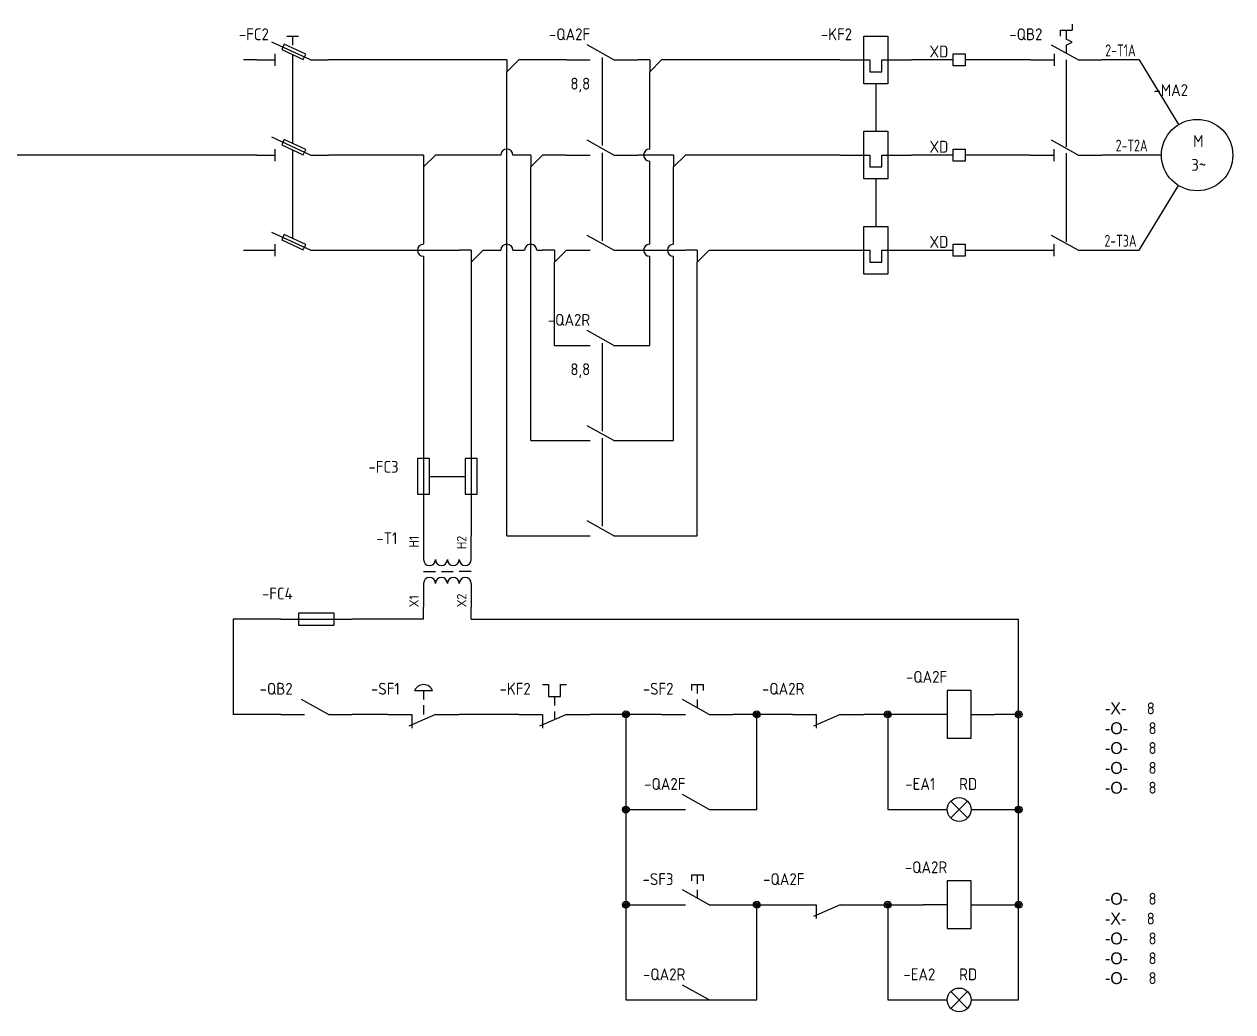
# Model space of a CAD drawing. Header units: millimetres. Extents: x 79 to 3480, y -400 to 3329.
# Drawn here: x 587 to 1095, y -400 to 15 of the extents above; entities that cross this region are included whole.
import ezdxf
from ezdxf.enums import TextEntityAlignment as Align

# ---------------------------------------------------------------- set-up
doc = ezdxf.new("R2010")
doc.units = ezdxf.units.MM
doc.header["$MEASUREMENT"] = 0
for name, color, linetype in [('BLK_', 7, 'Continuous'), ('BRN_', 7, 'Continuous'), ('GRY_', 7, 'Continuous'), ('LINK', 9, 'Continuous'), ('MISC', 7, 'Continuous'), ('SYMS', 7, 'Continuous'), ('TAGS', 150, 'Continuous'), ('TERMS', 123, 'Continuous'), ('WIREFIXED', 7, 'Continuous'), ('XREF', 7, 'Continuous'), ('XREFCHILD', 134, 'Continuous'), ('YEL_14_THHN', 2, 'Continuous')]:
    doc.layers.add(name, color=color, linetype=linetype)
doc.styles.add('WD_IEC', font='ISOCP2.shx', dxfattribs={"width": 0.9, "height": 4})

# ---------------------------------------------------------------- blocks, each defined once
blk = doc.blocks.new('HT0_184')
for p, q in [((0, 0), (-2.5, 0)), ((0, 0), (0, -2.5)), ((0, -2.5), (2.5, 0))]:
    blk.add_line(p, q)
at = {"style": 'WD_IEC', "flags": 1}
for tag, p in [('X4TERM01', (-2.5, 0)), ('X1TERM01', (2.5, 0)), ('X8TERM01', (0, -2.5)), ('WDWSEQ', (1.53, -1.26))]:
    blk.add_attdef(tag, p, '', height=0.4, dxfattribs=at)
blk = doc.blocks.new('HMS21')
for p, q in [((2.5, 0), (-3.125, 3.125)), ((-7.5, 0), (-2.5, 0)), ((2.5, 0), (7.5, 0))]:
    blk.add_line(p, q)
at = {"style": 'WD_IEC'}
for tag, p in [('INST', (-2.5, 10.125)), ('LOC', (-2.5, 7.125)), ('TAG2', (-2.5, 4.125)), ('DESC1', (-2.5, -9.25)), ('DESC2', (-2.5, -12.25)), ('DESC3', (-2.5, -15.25))]:
    blk.add_attdef(tag, text='', height=2.5, dxfattribs=at).set_placement(p, align=Align.RIGHT)
for tag, p, height, flags in [('TERM01', (-7.5, 1), 2, 8), ('X4TERM01', (-7.5, 0), 0.32, 1), ('X2LINK', (0, 2), 0.32, 1), ('X8LINK', (0, 0.5), 0.32, 1), ('X1TERM02', (7.5, 0), 0.32, 1), ('CONTACT', (6.5, -2.25), 1, 1), ('FAMILY', (6.5, -3.75), 1, 1)]:
    blk.add_attdef(tag, p, '', height=height, dxfattribs=dict(at, flags=flags))
at = {"style": 'WD_IEC', "flags": 8}
for tag, height, p in [('TERM02', 2, (7.5, 1)), ('XREF', 2.5, (-2.5, -6.25))]:
    blk.add_attdef(tag, text='', height=height, dxfattribs=at).set_placement(p, align=Align.RIGHT)
blk = doc.blocks.new('HMO13')
blk.add_circle((0, 0), 7.5)
at = {"style": 'WD_IEC'}
for tag, p in [('INST', (-1.91, 19.4)), ('LOC', (-1.91, 15.9)), ('TAG1', (-1.91, 12.4))]:
    blk.add_attdef(tag, text='', height=2.5, dxfattribs=at).set_placement(p, align=Align.RIGHT)
for tag, p, height, flags in [('ASSYCODE', (7.73, 20.6), 1, 1), ('FAMILY', (7.73, 19.1), 1, 1), ('CATDESC', (7.73, 17.6), 1, 1), ('MFG', (7.9, 14.22), 1.5, 9), ('CAT', (7.9, 11.72), 1.5, 9), ('X2LINK', (0, 7.5), 0.32, 1), ('X0TERM01', (-3.9, 6.4), 0.32, 1), ('TERM04', (7.5, 1), 2, 8), ('X4TERM02', (-7.5, 0), 0.32, 1), ('X1TERM04', (7.5, 0), 0.32, 1), ('X0TERM03', (-3.9, -6.4), 0.32, 1), ('X8LINK', (0, -7.5), 0.32, 1)]:
    blk.add_attdef(tag, p, '', height=height, dxfattribs=dict(at, flags=flags))
at = {"lineweight": 15, "style": 'WD_IEC'}
for tag, p in [('XREF', (16.25, 12.88)), ('WDTAGALT', (16.14, -16.32))]:
    blk.add_attdef(tag, p, '', height=2.5, dxfattribs=at)
at = {"style": 'WD_IEC'}
for tag, p in [('DESC1', (16.25, 9.12)), ('DESC2', (16.25, 5.62)), ('DESC3', (16.25, 2.12)), ('RATING1', (16.25, -2.62)), ('RATING2', (16.25, -6.12)), ('RATING3', (16.25, -9.62)), ('RATING4', (16.3, -12.99))]:
    blk.add_attdef(tag, p, '', height=2.5, dxfattribs=at)
at = {"style": 'WD_IEC', "flags": 8}
for tag, p in [('TERM01', (3.49, 8.04)), ('TERM02', (-7.86, 0.84)), ('TERM03', (4.31, -10.13))]:
    blk.add_attdef(tag, text='', height=2, dxfattribs=at).set_placement(p, align=Align.RIGHT)
at = {"style": 'WD_IEC'}
for tag, p in [('M', (0.24, 1.7)), ('3~', (0.34, -3.3))]:
    blk.add_attdef(tag, text='', height=2.5, dxfattribs=at).set_placement(p, align=Align.CENTER)
blk = doc.blocks.new('HDS11F')
for p, q in [((3.75, 0), (-4.38, 3.75)), ((-1.25, 5), (1.25, 5)), ((0, 5), (0, 3.11)), ((-7.5, 0), (-3.75, 0)), ((-3.75, 1.25), (-3.75, -1.25)), ((3.75, 0), (7.5, 0))]:
    blk.add_line(p, q)
blk.add_lwpolyline([(2.76, 1.19), (-1.77, 3.3), (-2.3, 2.17), (2.24, 0.06)], close=True)
at = {"style": 'WD_IEC'}
for tag, p, height, flags in [('MFG', (4.92, 12.12), 1.5, 9), ('CAT', (4.92, 9.62), 1.5, 9), ('TERM01', (-7.5, 1), 2, 8), ('X2LINK', (0, 2.43), 0.32, 1), ('X4TERM01', (-7.5, 0), 0.32, 1), ('X8LINK', (0, 1.04), 0.32, 1), ('X1TERM02', (7.5, 0), 0.32, 1), ('ASSYCODE', (12.25, -2.75), 1, 1), ('FAMILY', (12.25, -4.25), 1, 1), ('CATDESC', (12.25, -5.75), 1, 1)]:
    blk.add_attdef(tag, p, '', height=height, dxfattribs=dict(at, flags=flags))
for tag, p in [('INST', (-5, 10.12)), ('LOC', (-5, 7.12)), ('TAG1', (-5, 4.12)), ('RATING1', (-5, -3.67)), ('DESC1', (-5, -9.67)), ('DESC2', (-5, -12.67)), ('DESC3', (-5, -15.67))]:
    blk.add_attdef(tag, text='', height=2.5, dxfattribs=at).set_placement(p, align=Align.RIGHT)
at = {"style": 'WD_IEC', "flags": 8}
blk.add_attdef('TERM02', text='', height=2, dxfattribs=at).set_placement((7.5, 1), align=Align.RIGHT)
at = {"lineweight": 15, "style": 'WD_IEC'}
blk.add_attdef('XREF', text='', height=2.5, dxfattribs=at).set_placement((-5, -6.67), align=Align.RIGHT)
blk = doc.blocks.new('HDS21F')
for p, q in [((3.75, 0), (-4.38, 3.75)), ((-7.5, 0), (-3.75, 0)), ((-3.75, 1.25), (-3.75, -1.25)), ((3.75, 0), (7.5, 0))]:
    blk.add_line(p, q)
blk.add_lwpolyline([(2.76, 1.19), (-1.77, 3.3), (-2.3, 2.17), (2.24, 0.06)], close=True)
at = {"style": 'WD_IEC'}
for tag, p in [('INST', (-5, 10.12)), ('LOC', (-5, 7.12)), ('TAG2', (-5, 4.12)), ('RATING1', (-5, -7.5)), ('DESC1', (-5, -13.5)), ('DESC2', (-5, -16.5)), ('DESC3', (-5, -19.5))]:
    blk.add_attdef(tag, text='', height=2.5, dxfattribs=at).set_placement(p, align=Align.RIGHT)
for tag, p, height, flags in [('TERM01', (-7.5, 1), 2, 8), ('X2LINK', (0, 2.43), 0.32, 1), ('X4TERM01', (-7.5, 0), 0.32, 1), ('X8LINK', (0, 1.04), 0.32, 1), ('X1TERM02', (7.5, 0), 0.32, 1), ('CONTACT', (12.23, -3.03), 1, 1), ('FAMILY', (12.25, -4.25), 1, 1)]:
    blk.add_attdef(tag, p, '', height=height, dxfattribs=dict(at, flags=flags))
at = {"style": 'WD_IEC', "flags": 8}
blk.add_attdef('TERM02', text='', height=2, dxfattribs=at).set_placement((7.5, 1), align=Align.RIGHT)
at = {"lineweight": 15, "style": 'WD_IEC'}
blk.add_attdef('XREF', text='', height=2.5, dxfattribs=at).set_placement((-5, -10.5), align=Align.RIGHT)
blk = doc.blocks.new('WDDOT')
for radius in [0.72, 0.449, 0.223]:
    blk.add_circle((0, 0), radius)
blk = doc.blocks.new('VXF1')
at = {"layer": 'SYMS'}
for p, q in [((0, 0), (0, -5)), ((10, -5), (10, 0)), ((0, -7.5), (2.5, -7.5)), ((3.75, -7.5), (6.25, -7.5)), ((10, -7.5), (7.5, -7.5)), ((0, -10), (0, -15)), ((10, -10), (10, -15))]:
    blk.add_line(p, q, dxfattribs=at)
for centre, start, end in [((1.25, -5), 180, 0), ((3.75, -5), 180, 0), ((6.25, -5), 180, 0), ((8.75, -5), 180, 0), ((1.25, -10), 0, 180), ((3.75, -10), 0, 180), ((6.25, -10), 0, 180), ((8.75, -10), 0, 180)]:
    blk.add_arc(centre, 1.25, start, end, dxfattribs=at)
at = {"layer": 'SYMS', "style": 'WD_IEC'}
for tag, p in [('INST', (-5.5, 5.25)), ('LOC', (-5.5, 1.75)), ('TAG1', (-5.5, -1.75)), ('DESC1', (-5.5, -6.35)), ('DESC2', (-5.5, -9.85)), ('DESC3', (-5.5, -13.35))]:
    blk.add_attdef(tag, text='', height=2.5, dxfattribs=at).set_placement(p, align=Align.RIGHT)
at = {"layer": 'SYMS', "style": 'WD_IEC', "flags": 1}
for tag, p, height in [('X2TERM01', (0, 0), 0.32), ('X2TERM02', (10, 0), 0.32), ('MFG', (12.75, -1), 1.5), ('CAT', (12.75, -3.5), 1.5), ('X2TERM05', (5, -5), 0.32), ('X8TERM06', (5, -10), 0.32), ('ASSYCODE', (11, -11.5), 1), ('FAMILY', (11, -13), 1), ('X8TERM03', (0, -15), 0.32), ('X8TERM04', (10, -15), 0.32), ('CATDESC', (11, -14.5), 1)]:
    blk.add_attdef(tag, p, '', height=height, dxfattribs=at)
at = {"layer": 'SYMS', "style": 'WD_IEC'}
for tag, p in [('TERM01', (-1, 0)), ('TERM05', (4, 0)), ('TERM02', (9, 0))]:
    blk.add_attdef(tag, text='', height=2, rotation=90, dxfattribs=at).set_placement(p, align=Align.RIGHT)
for tag, p in [('TERM03', (-1, -15)), ('TERM06', (4, -15)), ('TERM04', (9, -15))]:
    blk.add_attdef(tag, p, '', height=2, rotation=90, dxfattribs=at)
at = {"layer": 'SYMS', "lineweight": 15, "style": 'WD_IEC'}
for tag, p in [('RATING1', (-5.5, -16.85)), ('RATING2', (-5.5, -20.35)), ('XREF', (-5.5, -23.85))]:
    blk.add_attdef(tag, text='', height=2.5, dxfattribs=at).set_placement(p, align=Align.RIGHT)
blk = doc.blocks.new('VFU1')
blk.add_line((0, 7.5), (0, -7.5))
blk.add_lwpolyline([(-1.25, 3.75), (-1.25, -3.75), (1.25, -3.75), (1.25, 3.75)], close=True)
at = {"style": 'WD_IEC'}
for tag, p in [('INST', (-5.25, 7.75)), ('LOC', (-5.25, 4.25)), ('TAG1', (-5.25, 0.75)), ('RATING1', (-5.25, -3.75)), ('XREF', (-5.25, -7.75)), ('DESC1', (-5.25, -11.6)), ('DESC2', (-5.25, -15.1)), ('DESC3', (-5.25, -18.6))]:
    blk.add_attdef(tag, text='', height=2.5, dxfattribs=at).set_placement(p, align=Align.RIGHT)
at = {"style": 'WD_IEC', "flags": 1}
for tag, p, height in [('X2TERM01', (0, 7.5), 0.32), ('MFG', (2.75, 6.5), 1.5), ('CAT', (2.75, 4), 1.5), ('X4LINK', (-1.25, 0), 0.32), ('X1LINK', (1.25, 0), 0.32), ('ASSYCODE', (2.25, -4), 1), ('FAMILY', (2.25, -5.5), 1), ('X8TERM02', (0, -7.5), 0.32), ('CATDESC', (2.25, -7), 1)]:
    blk.add_attdef(tag, p, '', height=height, dxfattribs=at)
at = {"style": 'WD_IEC'}
blk.add_attdef('TERM01', text='', height=2, rotation=90, dxfattribs=at).set_placement((-1, 7.5), align=Align.RIGHT)
blk.add_attdef('TERM02', (-1, -7.5), '', height=2, rotation=90, dxfattribs=at)
blk = doc.blocks.new('VFU2')
blk.add_line((0, 7.5), (0, -7.5))
blk.add_lwpolyline([(-1.25, 3.75), (-1.25, -3.75), (1.25, -3.75), (1.25, 3.75)], close=True)
at = {"style": 'WD_IEC'}
for tag, p in [('INST', (-5.25, 7.75)), ('LOC', (-5.25, 4.25)), ('TAG2', (-5.25, 0.75)), ('RATING1', (-5.25, -3.75)), ('XREF', (-5.25, -7.75)), ('DESC1', (-5.25, -11.6)), ('DESC2', (-5.25, -15.1)), ('DESC3', (-5.25, -18.6))]:
    blk.add_attdef(tag, text='', height=2.5, dxfattribs=at).set_placement(p, align=Align.RIGHT)
at = {"style": 'WD_IEC', "flags": 1}
for tag, p, height in [('X2TERM01', (0, 7.5), 0.32), ('MFG', (2.75, 6.5), 1.5), ('CAT', (2.75, 4), 1.5), ('X4LINK', (-1.25, 0), 0.32), ('X1LINK', (1.25, 0), 0.32), ('ASSYCODE', (2.25, -4), 1), ('FAMILY', (2.25, -5.5), 1), ('X8TERM02', (0, -7.5), 0.32), ('CATDESC', (2.25, -7), 1)]:
    blk.add_attdef(tag, p, '', height=height, dxfattribs=at)
at = {"style": 'WD_IEC'}
blk.add_attdef('TERM01', text='', height=2, rotation=90, dxfattribs=at).set_placement((-1, 7.5), align=Align.RIGHT)
blk.add_attdef('TERM02', (-1, -7.5), '', height=2, rotation=90, dxfattribs=at)
blk = doc.blocks.new('HFU1')
blk.add_line((-7.5, 0), (7.5, 0))
blk.add_lwpolyline([(-3.75, -1.25), (3.75, -1.25), (3.75, 1.25), (-3.75, 1.25)], close=True)
at = {"style": 'WD_IEC'}
for tag, p in [('INST', (-5, 11.12)), ('LOC', (-5, 7.62)), ('TAG1', (-5, 4.12)), ('RATING1', (-5, -3.71)), ('DESC1', (-5, -11.21)), ('DESC2', (-5, -14.71)), ('DESC3', (-5, -18.21))]:
    blk.add_attdef(tag, text='', height=2.5, dxfattribs=at).set_placement(p, align=Align.RIGHT)
for tag, p, height, flags in [('MFG', (4.92, 12.12), 1.5, 9), ('CAT', (4.92, 9.62), 1.5, 9), ('TERM01', (-7.5, 1), 2, 8), ('X4TERM01', (-7.5, 0), 0.32, 1), ('X2LINK', (0, 1.25), 0.32, 1), ('X1TERM02', (7.5, 0), 0.32, 1), ('X8LINK', (0, -1.25), 0.32, 1), ('ASSYCODE', (12.25, -2.75), 1, 1), ('FAMILY', (12.25, -4.25), 1, 1), ('CATDESC', (12.25, -5.75), 1, 1)]:
    blk.add_attdef(tag, p, '', height=height, dxfattribs=dict(at, flags=flags))
at = {"style": 'WD_IEC', "flags": 8}
blk.add_attdef('TERM02', text='', height=2, dxfattribs=at).set_placement((7.5, 1), align=Align.RIGHT)
at = {"lineweight": 15, "style": 'WD_IEC'}
blk.add_attdef('XREF', text='', height=2.5, dxfattribs=at).set_placement((-5, -7.46), align=Align.RIGHT)
blk = doc.blocks.new('HDS21IT')
for p, q in [((2.5, 0), (-3.12, 3.12)), ((-7.5, 0), (-2.5, 0)), ((2.5, 0), (7.5, 0))]:
    blk.add_line(p, q)
at = {"style": 'WD_IEC'}
for tag, p in [('INST', (-5, 10.12)), ('LOC', (-5, 7.12)), ('TAG2', (-5, 4.12)), ('DESC1', (-5, -9.25)), ('DESC2', (-5, -12.25)), ('DESC3', (-5, -15.25))]:
    blk.add_attdef(tag, text='', height=2.5, dxfattribs=at).set_placement(p, align=Align.RIGHT)
for tag, p, height, flags in [('TERM01', (-7.5, 1), 2, 8), ('X2LINK', (0, 2.31), 0.32, 1), ('X4TERM01', (-7.5, 0), 0.32, 1), ('X8LINK', (0, 0.94), 0.32, 1), ('X1TERM02', (7.5, 0), 0.32, 1), ('CONTACT', (11.25, -2.5), 1, 1), ('FAMILY', (11, -5.5), 1, 1)]:
    blk.add_attdef(tag, p, '', height=height, dxfattribs=dict(at, flags=flags))
at = {"style": 'WD_IEC', "flags": 8}
for tag, height, p in [('TERM02', 2, (7.5, 1)), ('XREF', 2.5, (-5, -6.25))]:
    blk.add_attdef(tag, text='', height=height, dxfattribs=at).set_placement(p, align=Align.RIGHT)
blk = doc.blocks.new('HPB12M')
for p, q in [((-1.88, 5), (1.88, 5)), ((0, 5), (0, 3.12)), ((-7.5, 0), (-2.5, 0)), ((2.5, 0), (-3.12, -2.5)), ((-2.5, 0), (-2.5, -2.87)), ((0, 1.94), (0, 0)), ((2.5, 0), (7.5, 0))]:
    blk.add_line(p, q)
blk.add_arc((0, 4.22), 2.03, 22.6199, 157.3801)
at = {"style": 'WD_IEC'}
for tag, p, height, flags in [('MFG', (4.92, 12.12), 1.5, 9), ('CAT', (4.92, 9.62), 1.5, 9), ('TERM01', (-7.5, 1), 2, 8), ('X4TERM01', (-7.5, 0), 0.32, 1), ('X1TERM02', (7.5, 0), 0.32, 1), ('X8LINK', (0, -1.74), 0.32, 1), ('ASSYCODE', (3.5, -2.75), 1, 1), ('FAMILY', (3.5, -4.25), 1, 1), ('CATDESC', (3.5, -5.75), 1, 1), ('CONTACT', (3.5, -7.5), 1, 1), ('COMMON', (4.75, -8.75), 1, 1)]:
    blk.add_attdef(tag, p, '', height=height, dxfattribs=dict(at, flags=flags))
for tag, p in [('INST', (-5, 10.12)), ('LOC', (-5, 7.12)), ('TAG1', (-5, 4.12)), ('DESC1', (-5, -10.5)), ('DESC2', (-5, -13.5)), ('DESC3', (-5, -16.5))]:
    blk.add_attdef(tag, text='', height=2.5, dxfattribs=at).set_placement(p, align=Align.RIGHT)
at = {"style": 'WD_IEC', "flags": 8}
blk.add_attdef('TERM02', text='', height=2, dxfattribs=at).set_placement((7.5, 1), align=Align.RIGHT)
at = {"lineweight": 15, "style": 'WD_IEC'}
blk.add_attdef('XREF', text='', height=2.5, dxfattribs=at).set_placement((-5, -7.5), align=Align.RIGHT)
blk = doc.blocks.new('HMS1')
for p, q in [((-2.5, 0), (-7.5, 0)), ((2.5, 0), (7.5, 0))]:
    blk.add_line(p, q)
blk.add_lwpolyline([(-2.5, -5), (2.5, -5), (2.5, 5), (-2.5, 5)], close=True)
at = {"style": 'WD_IEC'}
for tag, p in [('INST', (-2.5, 13.62)), ('LOC', (-2.5, 10.12)), ('TAG1', (-2.5, 6.62)), ('DESC1', (-2.5, -10)), ('DESC2', (-2.5, -13.5)), ('DESC3', (-2.5, -17))]:
    blk.add_attdef(tag, text='', height=2.5, dxfattribs=at).set_placement(p, align=Align.RIGHT)
for tag, p, height, flags in [('MFG', (4.92, 12.12), 1.5, 9), ('CAT', (4.92, 9.62), 1.5, 9), ('X2LINK', (0, 5), 0.32, 1), ('TERM01', (-7.5, 1), 2, 8), ('X4TERM01', (-7.5, 0), 0.32, 1), ('X1TERM02', (7.5, 0), 0.32, 1), ('ASSYCODE', (3.5, -1.5), 1, 1), ('FAMILY', (3.5, -3), 1, 1), ('X8LINK', (0, -5), 0.32, 1), ('CATDESC', (3.5, -4.5), 1, 1)]:
    blk.add_attdef(tag, p, '', height=height, dxfattribs=dict(at, flags=flags))
at = {"style": 'WD_IEC', "flags": 8}
blk.add_attdef('TERM02', text='', height=2, dxfattribs=at).set_placement((7.5, 1), align=Align.RIGHT)
at = {"lineweight": 15, "style": 'WD_IEC'}
for tag, p in [('NO', (26.25, 0)), ('NC', (26.25, -4))]:
    blk.add_attdef(tag, text='', height=2.5, dxfattribs=at).set_placement(p, align=Align.RIGHT)
for tag, p in [('XREFNO', (27.75, 0)), ('XREFNC', (27.75, -4))]:
    blk.add_attdef(tag, p, '', height=2.5, dxfattribs=at)
blk = doc.blocks.new('HOL22')
for p, q in [((-2.5, 6.25), (-1.25, 6.25)), ((-1.25, 6.25), (-1.25, 3.75)), ((1.25, 3.75), (1.25, 6.25)), ((1.25, 6.25), (2.5, 6.25)), ((-1.25, 3.75), (1.25, 3.75)), ((0, 3.75), (0, 1.88)), ((-7.5, 0), (-2.5, 0)), ((2.5, 0), (-3.12, -2.5)), ((-2.5, 0), (-2.5, -2.87)), ((0, 0.63), (0, -1.11)), ((2.5, 0), (7.5, 0))]:
    blk.add_line(p, q)
at = {"style": 'WD_IEC'}
for tag, p in [('INST', (-5, 10.13)), ('LOC', (-5, 7.13)), ('TAG2', (-5, 4.13)), ('DESC1', (-5, -10.5)), ('DESC2', (-5, -13.5)), ('DESC3', (-5, -16.5))]:
    blk.add_attdef(tag, text='', height=2.5, dxfattribs=at).set_placement(p, align=Align.RIGHT)
for tag, p, height, flags in [('X2LINK', (0, 6.75), 0.32, 1), ('TERM01', (-7.5, 1), 2, 8), ('X4TERM01', (-7.5, 0), 0.32, 1), ('X1TERM02', (7.5, 0), 0.32, 1), ('X8LINK', (0, -2.11), 0.32, 1), ('CONTACT', (11.25, -2.5), 1, 1), ('FAMILY', (11, -5.5), 1, 1), ('COMMON', (12.5, -3.75), 1, 1)]:
    blk.add_attdef(tag, p, '', height=height, dxfattribs=dict(at, flags=flags))
at = {"style": 'WD_IEC', "flags": 8}
blk.add_attdef('TERM02', text='', height=2, dxfattribs=at).set_placement((7.5, 1), align=Align.RIGHT)
at = {"lineweight": 15, "style": 'WD_IEC'}
blk.add_attdef('XREF', text='', height=2.5, dxfattribs=at).set_placement((-5, -7.5), align=Align.RIGHT)
blk = doc.blocks.new('HPB11')
for p, q in [((-1.25, 6.25), (1.25, 6.25)), ((-1.25, 6.25), (-1.25, 5)), ((0, 6.25), (0, 4.38)), ((1.25, 6.25), (1.25, 5)), ((2.5, 0), (-3.12, 3.12)), ((0, 3.12), (0, 1.39)), ((-7.5, 0), (-2.5, 0)), ((2.5, 0), (7.5, 0))]:
    blk.add_line(p, q)
at = {"style": 'WD_IEC'}
for tag, p, height, flags in [('MFG', (4.92, 12.12), 1.5, 9), ('CAT', (4.92, 9.62), 1.5, 9), ('TERM01', (-7.5, 1), 2, 8), ('X4TERM01', (-7.5, 0), 0.32, 1), ('X8LINK', (0, 0), 0.32, 1), ('X1TERM02', (7.5, 0), 0.32, 1), ('ASSYCODE', (3.5, -2.75), 1, 1), ('FAMILY', (3.5, -4.25), 1, 1), ('CATDESC', (3.5, -5.75), 1, 1), ('CONTACT', (3.5, -7.5), 1, 1), ('COMMON', (4.75, -8.75), 1, 1)]:
    blk.add_attdef(tag, p, '', height=height, dxfattribs=dict(at, flags=flags))
for tag, p in [('INST', (-5, 10.12)), ('LOC', (-5, 7.12)), ('TAG1', (-5, 4.12)), ('DESC1', (-5, -10.5)), ('DESC2', (-5, -13.5)), ('DESC3', (-5, -16.5))]:
    blk.add_attdef(tag, text='', height=2.5, dxfattribs=at).set_placement(p, align=Align.RIGHT)
at = {"style": 'WD_IEC', "flags": 8}
blk.add_attdef('TERM02', text='', height=2, dxfattribs=at).set_placement((7.5, 1), align=Align.RIGHT)
at = {"lineweight": 15, "style": 'WD_IEC'}
blk.add_attdef('XREF', text='', height=2.5, dxfattribs=at).set_placement((-5, -7.5), align=Align.RIGHT)
blk = doc.blocks.new('HLT1R')
for p, q in [((-7.5, 0), (-2.5, 0)), ((1.77, -1.77), (-1.77, 1.77)), ((1.77, 1.77), (-1.77, -1.77)), ((2.5, 0), (7.5, 0))]:
    blk.add_line(p, q)
blk.add_circle((0, 0), 2.5)
at = {"style": 'WD_IEC'}
for tag, p in [('INST', (-5, 11.12)), ('LOC', (-5, 7.62)), ('TAG1', (-5, 4.12)), ('DESC1', (-5, -10)), ('DESC2', (-5, -13.5)), ('DESC3', (-5, -17))]:
    blk.add_attdef(tag, text='', height=2.5, dxfattribs=at).set_placement(p, align=Align.RIGHT)
for tag, p, height, flags in [('MFG', (4.92, 12.12), 1.5, 9), ('CAT', (4.92, 9.62), 1.5, 9), ('TERM01', (-7.5, 1), 2, 8), ('X2LINK', (0, 2.5), 0.32, 1), ('X4TERM01', (-7.5, 0), 0.32, 1), ('X1TERM02', (7.5, 0), 0.32, 1), ('X8LINK', (0, -2.5), 0.32, 1), ('ASSYCODE', (8.5, -4), 1, 1), ('FAMILY', (8.5, -5.5), 1, 1), ('CATDESC', (8.5, -7), 1, 1)]:
    blk.add_attdef(tag, p, '', height=height, dxfattribs=dict(at, flags=flags))
at = {"lineweight": 15, "style": 'WD_IEC'}
blk.add_attdef('COLOR', (0, 4.12), '', height=2.5, dxfattribs=at)
at = {"style": 'WD_IEC', "flags": 8}
blk.add_attdef('TERM02', text='', height=2, dxfattribs=at).set_placement((7.5, 1), align=Align.RIGHT)
at = {"lineweight": 15, "style": 'WD_IEC'}
for tag, p in [('XREF', (-5, -6.25)), ('WDTAGALT', (-5, -20))]:
    blk.add_attdef(tag, text='', height=2.5, dxfattribs=at).set_placement(p, align=Align.RIGHT)
blk = doc.blocks.new('HMS22')
for p, q in [((-7.5, 0), (-2.5, 0)), ((2.5, 0), (-3.12, -2.5)), ((-2.5, 0), (-2.5, -2.87)), ((2.5, 0), (7.5, 0))]:
    blk.add_line(p, q)
at = {"style": 'WD_IEC'}
for tag, p in [('INST', (-5, 10.12)), ('LOC', (-5, 7.12)), ('TAG2', (-5, 4.12)), ('DESC1', (-5, -10.5)), ('DESC2', (-5, -13.5)), ('DESC3', (-5, -16.5))]:
    blk.add_attdef(tag, text='', height=2.5, dxfattribs=at).set_placement(p, align=Align.RIGHT)
for tag, p, height, flags in [('TERM01', (-7.5, 1), 2, 8), ('X4TERM01', (-7.5, 0), 0.32, 1), ('X2LINK', (0, -0.21), 0.32, 1), ('X1TERM02', (7.5, 0), 0.32, 1), ('X8LINK', (0, -2.26), 0.32, 1), ('CONTACT', (11.25, -2.5), 1, 1), ('FAMILY', (11, -5.5), 1, 1)]:
    blk.add_attdef(tag, p, '', height=height, dxfattribs=dict(at, flags=flags))
at = {"style": 'WD_IEC', "flags": 8}
blk.add_attdef('TERM02', text='', height=2, dxfattribs=at).set_placement((7.5, 1), align=Align.RIGHT)
at = {"lineweight": 15, "style": 'WD_IEC'}
blk.add_attdef('XREF', text='', height=2.5, dxfattribs=at).set_placement((-5, -7.5), align=Align.RIGHT)
blk = doc.blocks.new('HOL1')
for p, q in [((-7.5, 0), (-1.25, 0)), ((-1.25, 0), (-1.25, -2.5)), ((1.25, 0), (2.5, 0)), ((1.25, -2.5), (1.25, 0)), ((2.5, 0), (7.5, 0)), ((-1.25, -2.5), (1.25, -2.5))]:
    blk.add_line(p, q)
blk.add_lwpolyline([(-2.5, 5), (2.5, 5), (2.5, -5), (-2.5, -5)], close=True)
at = {"style": 'WD_IEC'}
for tag, p in [('INST', (-5, 11.12)), ('LOC', (-5, 7.62)), ('TAG1', (-5, 4.12)), ('DESC1', (-5, -11.29)), ('DESC2', (-5, -14.79)), ('DESC3', (-5, -18.29))]:
    blk.add_attdef(tag, text='', height=2.5, dxfattribs=at).set_placement(p, align=Align.RIGHT)
for tag, p, height, flags in [('X2LINK', (0, 5), 0.32, 1), ('TERM01', (-7.5, 1), 2, 8), ('X4TERM01', (-7.5, 0), 0.32, 1), ('X1TERM02', (7.5, 0), 0.32, 1), ('X8LINK', (0, -5), 0.32, 1), ('ASSYCODE', (2.5, -7.5), 1, 1), ('FAMILY', (2.5, -9), 1, 1), ('CATDESC', (2.5, -10.5), 1, 1), ('MFG', (2.42, -15.4), 1.5, 9), ('CAT', (2.42, -17.9), 1.5, 9)]:
    blk.add_attdef(tag, p, '', height=height, dxfattribs=dict(at, flags=flags))
at = {"style": 'WD_IEC', "flags": 8}
blk.add_attdef('TERM02', text='', height=2, dxfattribs=at).set_placement((7.5, 1), align=Align.RIGHT)
at = {"lineweight": 15, "style": 'WD_IEC'}
for tag, p in [('RATING1', (-5, -3.79)), ('XREF', (-5, -7.54))]:
    blk.add_attdef(tag, text='', height=2.5, dxfattribs=at).set_placement(p, align=Align.RIGHT)
blk = doc.blocks.new('HOL2')
for p, q in [((-7.5, 0), (-1.25, 0)), ((-1.25, 0), (-1.25, -2.5)), ((1.25, 0), (2.5, 0)), ((1.25, -2.5), (1.25, 0)), ((2.5, 0), (7.5, 0)), ((-1.25, -2.5), (1.25, -2.5))]:
    blk.add_line(p, q)
blk.add_lwpolyline([(-2.5, 5), (2.5, 5), (2.5, -5), (-2.5, -5)], close=True)
at = {"style": 'WD_IEC'}
for tag, p in [('INST', (-5, 11.125)), ('LOC', (-5, 7.625)), ('TAG2', (-5, 4.125)), ('DESC1', (-5, -16.25)), ('DESC2', (-5, -19.75)), ('DESC3', (-5, -23.25))]:
    blk.add_attdef(tag, text='', height=2.5, dxfattribs=at).set_placement(p, align=Align.RIGHT)
for tag, p, height, flags in [('X2LINK', (0, 5), 0.32, 1), ('TERM01', (-7.5, 1), 2, 8), ('X4TERM01', (-7.5, 0), 0.32, 1), ('X1TERM02', (7.5, 0), 0.32, 1), ('X8LINK', (0, -5), 0.32, 1), ('FAMILY', (2.5, -9), 1, 1)]:
    blk.add_attdef(tag, p, '', height=height, dxfattribs=dict(at, flags=flags))
at = {"style": 'WD_IEC', "flags": 8}
blk.add_attdef('TERM02', text='', height=2, dxfattribs=at).set_placement((7.5, 1), align=Align.RIGHT)
at = {"lineweight": 15, "style": 'WD_IEC'}
for tag, p in [('RATING1', (-5, -8.75)), ('XREF', (-5, -12.5))]:
    blk.add_attdef(tag, text='', height=2.5, dxfattribs=at).set_placement(p, align=Align.RIGHT)
blk = doc.blocks.new('HT0001')
for p, q in [((-1.25, -1.25), (-1.25, 1.25)), ((-1.25, 1.25), (1.25, 1.25)), ((1.25, 1.25), (1.25, -1.25)), ((1.25, -1.25), (-1.25, -1.25))]:
    blk.add_line(p, q)
at = {"style": 'WD_IEC', "flags": 1}
for tag, p, height in [('ASSYCODE', (2.75, 10.75), 1), ('CATDESC', (2.75, 9.25), 1), ('MFG', (2.75, 7.25), 1.5), ('CAT', (2.75, 4.75), 1.5), ('X4PIN01', (-1.25, 1), 0.25), ('X4TERM01', (-1.25, 0), 0.25), ('X4TERMDESC01', (-1.25, 0.5), 0.4), ('STRIPSEQ', (0, 0), 0.025), ('X2PIN01', (0, 2.25), 0.25), ('X2TERM01', (0, 1.25), 0.25), ('X8PIN01', (0, -0.25), 0.25), ('X2TERMDESC01', (0, 1.75), 0.4), ('X1PIN01', (1.25, 1), 0.25), ('X1TERM01', (1.25, 0), 0.25), ('X1TERMDESC01', (1.25, 0.5), 0.4), ('LINKTERM', (0, -0.04), 0.025), ('X8TERM01', (0, -1.25), 0.25), ('X8TERMDESC01', (0, -0.75), 0.4)]:
    blk.add_attdef(tag, p, '', height=height, dxfattribs=at)
at = {"style": 'WD_IEC'}
for tag, p in [('INST', (-2.25, 6.5)), ('LOC', (-2.25, 3.5)), ('DESC1', (-2.25, -6.25)), ('DESC2', (-2.25, -9.25)), ('DESC3', (-2.25, -12.25))]:
    blk.add_attdef(tag, text='', height=2.5, dxfattribs=at).set_placement(p, align=Align.RIGHT)
at = {"style": 'WD_IEC', "flags": 8}
for tag, height, p in [('TAGSTRIP', 2.5, (-2.25, 0.5)), ('TERM01', 2, (-2.25, -3.25))]:
    blk.add_attdef(tag, text='', height=height, dxfattribs=at).set_placement(p, align=Align.RIGHT)
blk = doc.blocks.new('HDS11')
for p, q in [((-1.25, 6.25), (1.25, 6.25)), ((-1.25, 6.25), (-1.25, 5)), ((0, 6.25), (0, 4.38)), ((1.25, 7.5), (1.25, 6.25)), ((2.5, 0), (-3.12, 3.12)), ((1.25, 3.75), (0, 4.38)), ((0, 3.12), (1.25, 3.75)), ((0, 3.12), (0, 1.39)), ((-7.5, 0), (-2.5, 0)), ((-2.5, 1.25), (-2.5, -1.25)), ((2.5, 0), (7.5, 0))]:
    blk.add_line(p, q)
at = {"style": 'WD_IEC'}
for tag, p, height, flags in [('MFG', (4.92, 12.12), 1.5, 9), ('CAT', (4.92, 9.62), 1.5, 9), ('TERM01', (-7.5, 1), 2, 8), ('X4TERM01', (-7.5, 0), 0.32, 1), ('X8LINK', (0, 0), 0.32, 1), ('X1TERM02', (7.5, 0), 0.32, 1), ('ASSYCODE', (12.25, -2.75), 1, 1), ('FAMILY', (12.25, -4.25), 1, 1), ('CATDESC', (12.25, -5.75), 1, 1), ('CONTACT', (12.5, -7.5), 1, 1), ('COMMON', (13.75, -8.75), 1, 1)]:
    blk.add_attdef(tag, p, '', height=height, dxfattribs=dict(at, flags=flags))
for tag, p in [('INST', (-5, 10.12)), ('LOC', (-5, 7.12)), ('TAG1', (-5, 4.12)), ('RATING1', (-5, -4.03)), ('DESC1', (-5, -10.03)), ('DESC2', (-5, -13.03)), ('DESC3', (-5, -16.03))]:
    blk.add_attdef(tag, text='', height=2.5, dxfattribs=at).set_placement(p, align=Align.RIGHT)
at = {"style": 'WD_IEC', "flags": 8}
blk.add_attdef('TERM02', text='', height=2, dxfattribs=at).set_placement((7.5, 1), align=Align.RIGHT)
at = {"lineweight": 15, "style": 'WD_IEC'}
blk.add_attdef('XREF', text='', height=2.5, dxfattribs=at).set_placement((-5, -7.03), align=Align.RIGHT)
blk = doc.blocks.new('HDS21')
for p, q in [((2.5, 0), (-3.12, 3.12)), ((-7.5, 0), (-2.5, 0)), ((-7.5, 0), (-3.75, 0)), ((-2.5, -1.25), (-2.5, 1.25)), ((2.5, 0), (7.5, 0))]:
    blk.add_line(p, q)
at = {"style": 'WD_IEC'}
for tag, p in [('INST', (-5, 10.12)), ('LOC', (-5, 7.12)), ('TAG2', (-5, 4.12)), ('RATING1', (-4.95, -4.54)), ('DESC1', (-4.95, -10.54)), ('DESC2', (-4.95, -13.54)), ('DESC3', (-4.95, -16.54))]:
    blk.add_attdef(tag, text='', height=2.5, dxfattribs=at).set_placement(p, align=Align.RIGHT)
for tag, p, height, flags in [('TERM01', (-7.5, 1), 2, 8), ('X4TERM01', (-7.5, 0), 0.32, 1), ('X2LINK', (0, 1.75), 0.32, 1), ('X8LINK', (0, 0.38), 0.32, 1), ('X1TERM02', (7.5, 0), 0.32, 1), ('CONTACT', (11.25, -2.5), 1, 1), ('FAMILY', (11, -5.5), 1, 1)]:
    blk.add_attdef(tag, p, '', height=height, dxfattribs=dict(at, flags=flags))
at = {"style": 'WD_IEC', "flags": 8}
for tag, height, p in [('TERM02', 2, (7.5, 1)), ('XREF', 2.5, (-4.95, -7.54))]:
    blk.add_attdef(tag, text='', height=height, dxfattribs=at).set_placement(p, align=Align.RIGHT)
blk = doc.blocks.new('WD_WNH')
at = {"linetype": 'Continuous', "style": 'WD_IEC', "width": 0.8}
blk.add_attdef('WIRENO', text='', height=2.5, dxfattribs=at).set_placement((0, 0.75), align=Align.CENTER)
at = {"style": 'WD_IEC', "flags": 1}
for tag, p in [('W08USER', (0, 0.375)), ('W04USER', (0, 0.875)), ('W05USER', (0, 0.75)), ('W09USER', (0, 0.25)), ('W03USER', (0, 1)), ('W06USER', (0, 0.625)), ('W07USER', (0, 0.5)), ('W02USER', (0, 1.125)), ('W01USER', (0, 1.25)), ('W10USER', (0, 0.125))]:
    blk.add_attdef(tag, text='', height=0.08, dxfattribs=at).set_placement(p, align=Align.CENTER)

msp = doc.modelspace()

# ---------------------------------------------------------------- linework, layer by layer
at = {"layer": 'BLK_'}
for p, q in [((1010, -40), (982.5, -40)), ((1065, -40), (1040, -40))]:
    msp.add_line(p, q, dxfattribs=at)
at = {"layer": 'BRN_'}
for p, q in [((1010, 0), (982.5, 0)), ((1055.62, 0), (1040, 0)), ((1055.62, 0), (1072.19, -27.19))]:
    msp.add_line(p, q, dxfattribs=at)
at = {"layer": 'GRY_'}
for p, q in [((1055.62, -80), (1072.19, -52.81)), ((982.5, -80), (1010, -80)), ((1040, -80), (1055.62, -80))]:
    msp.add_line(p, q, dxfattribs=at)
at = {"layer": 'LINK'}
for points in [[(700, 2.07), (700, -35.13)], [(830, 1), (830, -36)], [(1025, 0), (1025, -36.5)], [(945, -10), (945, -30)], [(700, -37.93), (700, -75.13)], [(830, -39), (830, -76)], [(1025, -39.23), (1025, -76.5)], [(945, -50), (945, -70)], [(830, -119), (830, -156)], [(830, -159), (830, -196)], [(757.5, -175), (772.5, -175)]]:
    msp.add_lwpolyline(points, dxfattribs=at)
at = {"layer": 'YEL_14_THHN'}
for p, q in [((685, 0), (679.4, 0)), ((785, 0), (715, 0)), ((815, 0), (795, 0)), ((845, 0), (845, 0)), ((930, 0), (855, 0)), ((977.5, 0), (960, 0)), ((790, -200), (790, -5)), ((850, -37.46), (850, -5)), ((685, -40), (495, -40)), ((750, -40), (715, -40)), ((787.46, -40), (760, -40)), ((795, -40), (792.54, -40)), ((815, -40), (805, -40)), ((855, -40), (845, -40)), ((930, -40), (865, -40)), ((977.5, -40), (960, -40)), ((755, -45), (755, -77.46)), ((800, -160), (800, -45)), ((850, -77.46), (850, -42.54)), ((860, -77.46), (860, -45)), ((679.4, -80), (685, -80)), ((715, -80), (770, -80)), ((780, -80), (787.46, -80)), ((792.54, -80), (797.46, -80)), ((802.54, -80), (805, -80)), ((815, -80), (815, -80)), ((845, -80), (865, -80)), ((875, -80), (930, -80)), ((960, -80), (977.5, -80)), ((755, -82.54), (755, -160)), ((775, -85), (775, -160)), ((810, -120), (810, -85)), ((850, -120), (850, -82.54)), ((860, -160), (860, -82.54)), ((870, -200), (870, -85)), ((810, -120), (815, -120)), ((845, -120), (850, -120)), ((800, -160), (815, -160)), ((845, -160), (860, -160)), ((755, -190), (755, -200)), ((775, -190), (775, -200)), ((790, -200), (815, -200)), ((845, -200), (870, -200)), ((755, -235), (755, -230)), ((775, -235), (775, -230)), ((675, -235), (675, -275)), ((695, -235), (675, -235)), ((755, -235), (725, -235)), ((775, -235), (1005, -235)), ((1005, -395), (1005, -235)), ((695, -275), (675, -275)), ((740, -275), (725, -275)), ((795, -275), (770, -275)), ((855, -275), (825, -275)), ((840, -275), (840, -395)), ((910, -275), (885, -275)), ((895, -315), (895, -275)), ((965, -275), (940, -275)), ((950, -275), (950, -315)), ((1005, -275), (995, -275)), ((840, -315), (855, -315)), ((885, -315), (895, -315)), ((950, -315), (965, -315)), ((995, -315), (1005, -315)), ((840, -355), (855, -355)), ((885, -355), (910, -355)), ((895, -395), (895, -355)), ((940, -355), (965, -355)), ((950, -355), (950, -395)), ((995, -355), (1005, -355)), ((840, -395), (895, -395)), ((950, -395), (965, -395)), ((995, -395), (1005, -395))]:
    msp.add_line(p, q, dxfattribs=at)
for centre, start, end in [((790, -40), 0, 180), ((850, -40), 90, 270), ((755, -80), 90, 270), ((790, -80), 0, 180), ((800, -80), 0, 180), ((850, -80), 90, 270), ((860, -80), 90, 270)]:
    msp.add_arc(centre, 2.54, start, end, dxfattribs=at)

# ---------------------------------------------------------------- block references
at = {"layer": 'SYMS'}
ref = msp.add_blockref('HDS11F', (700, 0), dxfattribs=dict(at, xscale=2, yscale=2, zscale=2))
ref.add_attrib('TAG1', '-FC2', dxfattribs={"layer": 'TAGS', "height": 5, "style": 'WD_IEC'}).set_placement((690, 8.25), align=Align.RIGHT)
ref = msp.add_blockref('HMS21', (830, 0), dxfattribs=dict(at, xscale=2, yscale=2, zscale=2))
ref.add_attrib('XREF', '8,8', dxfattribs={"layer": 'XREFCHILD', "height": 5, "style": 'WD_IEC', "flags": 8}).set_placement((825, -12.5), align=Align.RIGHT)
ref.add_attrib('TAG2', '-QA2F', dxfattribs={"layer": 'TAGS', "height": 5, "style": 'WD_IEC'}).set_placement((825, 8.25), align=Align.RIGHT)
ref = msp.add_blockref('HOL1', (945, 0), dxfattribs=dict(at, xscale=2, yscale=2, zscale=2))
ref.add_attrib('TAG1', '-KF2', dxfattribs={"layer": 'TAGS', "height": 5, "style": 'WD_IEC'}).set_placement((935, 8.25), align=Align.RIGHT)
ref = msp.add_blockref('HDS11', (1025, 0), dxfattribs=dict(at, xscale=2, yscale=2, zscale=2))
ref.add_attrib('TAG1', '-QB2', dxfattribs={"layer": 'TAGS', "height": 5, "style": 'WD_IEC'}).set_placement((1015, 8.25), align=Align.RIGHT)
ref = msp.add_blockref('HT0001', (980, 0), dxfattribs=dict(at, xscale=2, yscale=2, zscale=2))
ref.add_attrib('TAGSTRIP', 'XD', dxfattribs={"layer": 'TAGS', "height": 5, "style": 'WD_IEC', "flags": 8}).set_placement((975.5, 1), align=Align.RIGHT)
ref = msp.add_blockref('HMO13', (1080, -40), dxfattribs=dict(at, xscale=2, yscale=2, zscale=2))
ref.add_attrib('M', 'M', dxfattribs={"layer": 'MISC', "height": 5, "style": 'WD_IEC'}).set_placement((1080.48, -36.61), align=Align.CENTER)
ref.add_attrib('3~', '3~', dxfattribs={"layer": 'MISC', "height": 5, "style": 'WD_IEC'}).set_placement((1080.69, -46.61), align=Align.CENTER)
ref.add_attrib('TAG1', '-MA2', dxfattribs={"layer": 'TAGS', "height": 5, "style": 'WD_IEC'}).set_placement((1076.19, -15.21), align=Align.RIGHT)
at = {"layer": 'SYMS', "xscale": 2, "yscale": 2, "zscale": 2}
for name, p in [('HOL2', (945, -40)), ('HDS21F', (700, -40)), ('HMS21', (830, -40)), ('HDS21', (1025, -40)), ('HOL2', (945, -80)), ('HDS21F', (700, -80)), ('HMS21', (830, -80)), ('HDS21', (1025, -80)), ('HMS21', (830, -160)), ('VFU2', (775, -175)), ('HMS21', (830, -200)), ('WDDOT', (840, -275)), ('WDDOT', (895, -275)), ('WDDOT', (950, -275)), ('WDDOT', (1005, -275)), ('WDDOT', (840, -315)), ('WDDOT', (1005, -315)), ('WDDOT', (840, -355)), ('WDDOT', (895, -355)), ('WDDOT', (950, -355)), ('WDDOT', (1005, -355))]:
    msp.add_blockref(name, p, dxfattribs=at)
at = {"layer": 'SYMS'}
ref = msp.add_blockref('HT0001', (980, -40), dxfattribs=dict(at, xscale=2, yscale=2, zscale=2))
ref.add_attrib('TAGSTRIP', 'XD', dxfattribs={"layer": 'TAGS', "height": 5, "style": 'WD_IEC', "flags": 8}).set_placement((975.5, -39), align=Align.RIGHT)
ref = msp.add_blockref('HT0001', (980, -80), dxfattribs=dict(at, xscale=2, yscale=2, zscale=2))
ref.add_attrib('TAGSTRIP', 'XD', dxfattribs={"layer": 'TAGS', "height": 5, "style": 'WD_IEC', "flags": 8}).set_placement((975.5, -79), align=Align.RIGHT)
ref = msp.add_blockref('HMS21', (830, -120), dxfattribs=dict(at, xscale=2, yscale=2, zscale=2))
ref.add_attrib('XREF', '8,8', dxfattribs={"layer": 'XREFCHILD', "height": 5, "style": 'WD_IEC', "flags": 8}).set_placement((825, -132.5), align=Align.RIGHT)
ref.add_attrib('TAG2', '-QA2R', dxfattribs={"layer": 'TAGS', "height": 5, "style": 'WD_IEC'}).set_placement((825, -111.75), align=Align.RIGHT)
ref = msp.add_blockref('VFU1', (755, -175), dxfattribs=dict(at, xscale=2, yscale=2, zscale=2))
ref.add_attrib('TAG1', '-FC3', dxfattribs={"layer": 'TAGS', "height": 5, "style": 'WD_IEC'}).set_placement((744.5, -173.5), align=Align.RIGHT)
ref = msp.add_blockref('VXF1', (755, -200), dxfattribs=dict(at, xscale=2, yscale=2, zscale=2))
ref.add_attrib('TERM04', 'X2', (773, -230), dxfattribs={"layer": 'TERMS', "height": 4, "rotation": 90, "style": 'WD_IEC'})
ref.add_attrib('TERM03', 'X1', (753, -230), dxfattribs={"layer": 'TERMS', "height": 4, "rotation": 90, "style": 'WD_IEC'})
ref.add_attrib('TERM02', 'H2', dxfattribs={"layer": 'TERMS', "height": 4, "rotation": 90, "style": 'WD_IEC'}).set_placement((773, -200), align=Align.RIGHT)
ref.add_attrib('TERM01', 'H1', dxfattribs={"layer": 'TERMS', "height": 4, "rotation": 90, "style": 'WD_IEC'}).set_placement((753, -200), align=Align.RIGHT)
ref.add_attrib('TAG1', '-T1', dxfattribs={"layer": 'TAGS', "height": 5, "style": 'WD_IEC'}).set_placement((744, -203.5), align=Align.RIGHT)
ref = msp.add_blockref('HFU1', (710, -235), dxfattribs=dict(at, xscale=2, yscale=2, zscale=2))
ref.add_attrib('TAG1', '-FC4', dxfattribs={"layer": 'TAGS', "height": 5, "style": 'WD_IEC'}).set_placement((700, -226.75), align=Align.RIGHT)
ref = msp.add_blockref('HMS1', (980, -275), dxfattribs=dict(at, xscale=2, yscale=2, zscale=2))
ref.add_attrib('TAG1', '-QA2F', dxfattribs={"layer": 'TAGS', "height": 5, "style": 'WD_IEC'}).set_placement((975, -261.75), align=Align.RIGHT)
ref = msp.add_blockref('HDS21IT', (710, -275), dxfattribs=dict(at, xscale=2, yscale=2, zscale=2))
ref.add_attrib('TAG2', '-QB2', dxfattribs={"layer": 'TAGS', "height": 5, "style": 'WD_IEC'}).set_placement((700, -266.75), align=Align.RIGHT)
ref = msp.add_blockref('HPB12M', (755, -275), dxfattribs=dict(at, xscale=2, yscale=2, zscale=2))
ref.add_attrib('TAG1', '-SF1', dxfattribs={"layer": 'TAGS', "height": 5, "style": 'WD_IEC'}).set_placement((745, -266.75), align=Align.RIGHT)
ref = msp.add_blockref('HOL22', (810, -275), dxfattribs=dict(at, xscale=2, yscale=2, zscale=2))
ref.add_attrib('TAG2', '-KF2', dxfattribs={"layer": 'TAGS', "height": 5, "style": 'WD_IEC'}).set_placement((800, -266.75), align=Align.RIGHT)
ref = msp.add_blockref('HPB11', (870, -275), dxfattribs=dict(at, xscale=2, yscale=2, zscale=2))
ref.add_attrib('TAG1', '-SF2', dxfattribs={"layer": 'TAGS', "height": 5, "style": 'WD_IEC'}).set_placement((860, -266.75), align=Align.RIGHT)
ref = msp.add_blockref('HMS22', (925, -275), dxfattribs=dict(at, xscale=2, yscale=2, zscale=2))
ref.add_attrib('TAG2', '-QA2R', dxfattribs={"layer": 'TAGS', "height": 5, "style": 'WD_IEC'}).set_placement((915, -266.75), align=Align.RIGHT)
ref = msp.add_blockref('HMS21', (870, -315), dxfattribs=dict(at, xscale=2, yscale=2, zscale=2))
ref.add_attrib('TAG2', '-QA2F', dxfattribs={"layer": 'TAGS', "height": 5, "style": 'WD_IEC'}).set_placement((865, -306.75), align=Align.RIGHT)
ref = msp.add_blockref('HLT1R', (980, -315), dxfattribs=dict(at, xscale=2, yscale=2, zscale=2))
ref.add_attrib('COLOR', 'RD', (980, -306.75), dxfattribs={"layer": 'MISC', "lineweight": 15, "height": 5, "style": 'WD_IEC'})
ref.add_attrib('TAG1', '-EA1', dxfattribs={"layer": 'TAGS', "height": 5, "style": 'WD_IEC'}).set_placement((970, -306.75), align=Align.RIGHT)
ref = msp.add_blockref('HMS1', (980, -355), dxfattribs=dict(at, xscale=2, yscale=2, zscale=2))
ref.add_attrib('TAG1', '-QA2R', dxfattribs={"layer": 'TAGS', "height": 5, "style": 'WD_IEC'}).set_placement((975, -341.75), align=Align.RIGHT)
ref = msp.add_blockref('HPB11', (870, -355), dxfattribs=dict(at, xscale=2, yscale=2, zscale=2))
ref.add_attrib('TAG1', '-SF3', dxfattribs={"layer": 'TAGS', "height": 5, "style": 'WD_IEC'}).set_placement((860, -346.75), align=Align.RIGHT)
ref = msp.add_blockref('HMS22', (925, -355), dxfattribs=dict(at, xscale=2, yscale=2, zscale=2))
ref.add_attrib('TAG2', '-QA2F', dxfattribs={"layer": 'TAGS', "height": 5, "style": 'WD_IEC'}).set_placement((915, -346.75), align=Align.RIGHT)
ref = msp.add_blockref('HMS21', (870, -395), dxfattribs=dict(at, xscale=2, yscale=2, zscale=2))
ref.add_attrib('TAG2', '-QA2R', dxfattribs={"layer": 'TAGS', "height": 5, "style": 'WD_IEC'}).set_placement((865, -386.75), align=Align.RIGHT)
ref = msp.add_blockref('HLT1R', (980, -395), dxfattribs=dict(at, xscale=2, yscale=2, zscale=2))
ref.add_attrib('COLOR', 'RD', (980, -386.75), dxfattribs={"layer": 'MISC', "lineweight": 15, "height": 5, "style": 'WD_IEC'})
ref.add_attrib('TAG1', '-EA2', dxfattribs={"layer": 'TAGS', "height": 5, "style": 'WD_IEC'}).set_placement((970, -386.75), align=Align.RIGHT)
at = {"layer": 'WIREFIXED'}
ref = msp.add_blockref('WD_WNH', (1047.81, 0), dxfattribs=dict(at, xscale=2, yscale=2, zscale=2))
ref.add_attrib('WIRENOF', '2-T1A', dxfattribs={"linetype": 'Continuous', "height": 5, "style": 'WD_IEC', "width": 0.8}).set_placement((1047.81, 1.5), align=Align.CENTER)
ref = msp.add_blockref('WD_WNH', (1052.5, -40), dxfattribs=dict(at, xscale=2, yscale=2, zscale=2))
ref.add_attrib('WIRENOF', '2-T2A', dxfattribs={"linetype": 'Continuous', "height": 5, "style": 'WD_IEC', "width": 0.8}).set_placement((1052.5, -38.5), align=Align.CENTER)
ref = msp.add_blockref('WD_WNH', (1047.81, -80), dxfattribs=dict(at, xscale=2, yscale=2, zscale=2))
ref.add_attrib('WIRENOF', '2-T3A', dxfattribs={"linetype": 'Continuous', "height": 5, "style": 'WD_IEC', "width": 0.8}).set_placement((1047.81, -78.5), align=Align.CENTER)
at = {"layer": 'YEL_14_THHN', "xscale": 2, "yscale": 2, "zscale": 2}
for p in [(790, 0), (850, 0), (755, -40), (800, -40), (860, -40), (775, -80), (810, -80), (870, -80)]:
    msp.add_blockref('HT0_184', p, dxfattribs=at)

# ---------------------------------------------------------------- texts
at = {"layer": 'XREF', "char_height": 5, "attachment_point": 1, "style": 'WD_IEC'}
for s, insert in [('\\W1.00;{\\Fmonotxt.shx|c0;\\H0.67x;  }{\\Facaderef.shx|c0;-X-} {\\Fmonotxt.shx|c0;\\H0.67x; } 8\\P{\\Fmonotxt.shx|c0;\\H0.67x;  }{\\Facaderef.shx|c0;-O-} {\\Fmonotxt.shx|c0;\\H0.67x; } 8\\P{\\Fmonotxt.shx|c0;\\H0.67x;  }{\\Facaderef.shx|c0;-O-} {\\Fmonotxt.shx|c0;\\H0.67x; } 8\\P{\\Fmonotxt.shx|c0;\\H0.67x;  }{\\Facaderef.shx|c0;-O-} {\\Fmonotxt.shx|c0;\\H0.67x; } 8\\P{\\Fmonotxt.shx|c0;\\H0.67x;  }{\\Facaderef.shx|c0;-O-} {\\Fmonotxt.shx|c0;\\H0.67x; } 8', (1035.5, -270)), ('\\W1.00;{\\Fmonotxt.shx|c0;\\H0.67x;  }{\\Facaderef.shx|c0;-O-} {\\Fmonotxt.shx|c0;\\H0.67x; } 8\\P{\\Fmonotxt.shx|c0;\\H0.67x;  }{\\Facaderef.shx|c0;-X-} {\\Fmonotxt.shx|c0;\\H0.67x; } 8\\P{\\Fmonotxt.shx|c0;\\H0.67x;  }{\\Facaderef.shx|c0;-O-} {\\Fmonotxt.shx|c0;\\H0.67x; } 8\\P{\\Fmonotxt.shx|c0;\\H0.67x;  }{\\Facaderef.shx|c0;-O-} {\\Fmonotxt.shx|c0;\\H0.67x; } 8\\P{\\Fmonotxt.shx|c0;\\H0.67x;  }{\\Facaderef.shx|c0;-O-} {\\Fmonotxt.shx|c0;\\H0.67x; } 8', (1035.5, -350))]:
    msp.add_mtext(s, dxfattribs=dict(at, insert=insert))

doc.saveas('drawing.dxf')
